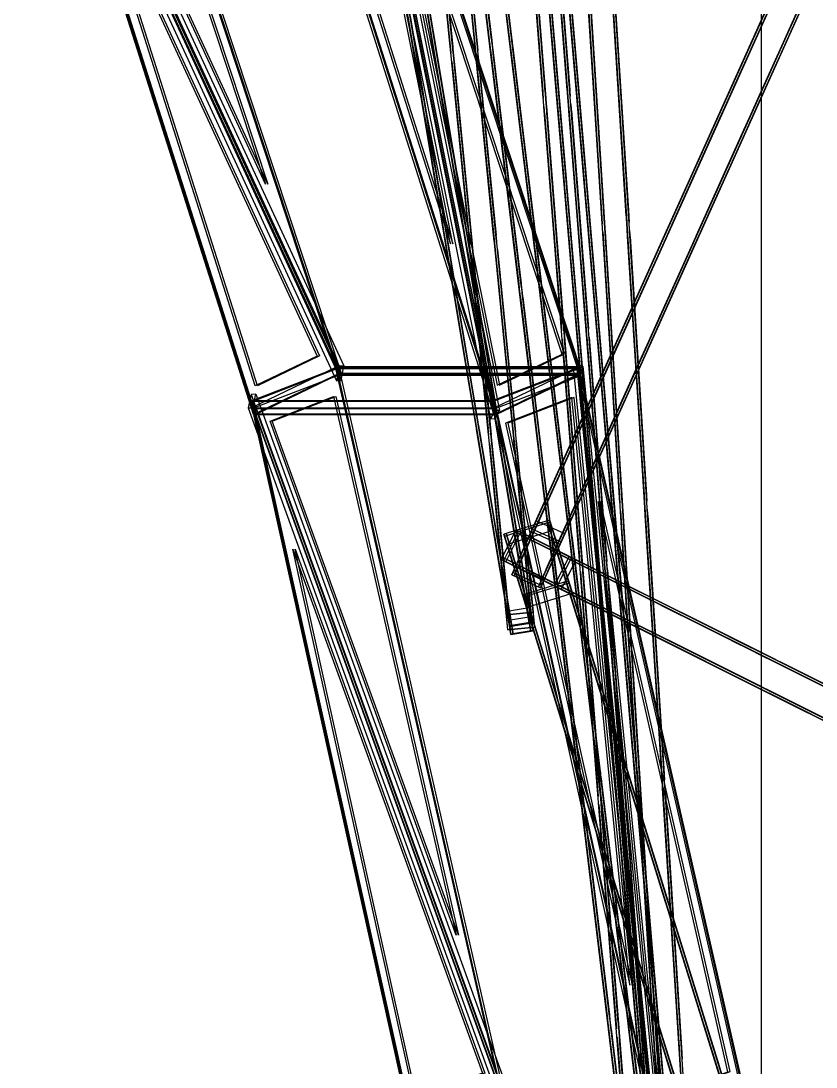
# Model space of a CAD drawing. Header units: millimetres. Extents: x -52000 to 48850, y -48850 to 51750.
# Drawn here: x -29839 to -24534, y 9807 to 16786 of the extents above; entities that cross this region are included whole.
import ezdxf

# ---------------------------------------------------------------- set-up
doc = ezdxf.new("R2010")
doc.units = ezdxf.units.MM
doc.layers.add('D-STR-BASE', color=7, linetype='Continuous', lineweight=25)
doc.layers.add('D-STR-STRC', color=7, linetype='Continuous', lineweight=25)

msp = doc.modelspace()

# ---------------------------------------------------------------- linework, layer by layer
at = {"layer": 'D-STR-BASE'}
msp.add_lwpolyline([(-24900, -22900), (24900, -22900), (24900, 22900), (-24900, 22900)], close=True, dxfattribs=at)
at = {"layer": 'D-STR-STRC'}
for points in [[(-29340.4, 29278.2), (-26579.6, 12749.9)], [(-29339.8, 29274.3), (-26578.9, 12746.1)], [(-29192.5, 29302.9), (-26431.6, 12774.6)], [(-29191.8, 29299), (-26431, 12770.8)], [(-29183.4, 29248.9), (-26422.6, 12720.6)], [(-29182.8, 29245), (-26421.9, 12716.7)], [(-29331.4, 29224.1), (-26570.5, 12695.9)], [(-29330.7, 29220.3), (-26569.9, 12692)], [(-26590.3, 12724.5), (-28099.2, 28000.8)], [(-28086.3, 28018.6), (-25729.3, 8497.9)], [(-28086, 28016.2), (-25729, 8495.5)], [(-27937.4, 28036.6), (-25580.4, 8515.8)], [(-27937.1, 28034.2), (-25580.1, 8513.4)], [(-27933.3, 28003.1), (-25576.4, 8482.3)], [(-27933, 28000.7), (-25576.1, 8479.9)], [(-26411.2, 12742.2), (-27920.1, 28018.5)], [(-28082.2, 27985.1), (-25725.3, 8464.3)], [(-28081.9, 27982.7), (-25725, 8461.9)], [(-25742.4, 8481.8), (-27205.1, 27108.4)], [(-27190.9, 27118.3), (-25236.3, 4247.4)], [(-27190.8, 27117.1), (-25236.1, 4246.1)], [(-27189.4, 27100.9), (-25234.8, 4230)], [(-27189.3, 27099.7), (-25234.7, 4228.7)], [(-27041.5, 27131.1), (-25086.8, 4260.1)], [(-27041.4, 27129.9), (-25086.7, 4258.9)], [(-27040, 27113.7), (-25085.3, 4242.8)], [(-27039.9, 27112.5), (-25085.2, 4241.5)], [(-25563, 8495.9), (-27025.7, 27122.4)], [(-25250.5, 4238.7), (-26668.7, 26573.1)], [(-25070.9, 4250.1), (-26489, 26584.6)], [(-26433.9, 13380.5), (-22336.5, 22483.1)], [(-26427.4, 13395), (-22329.9, 22497.5)], [(-26235.9, 13308.8), (-22138.4, 22411.3)], [(-26242.4, 13294.3), (-22145, 22396.9)], [(-26564.1, 13091.2), (-22466.7, 22193.8)], [(-26557.6, 13105.7), (-22460.2, 22208.2)], [(-26372.6, 13005), (-22275.2, 22107.6)], [(-26366.1, 13019.5), (-22268.7, 22122)], [(-29319.2, 19265.6), (-27722.7, 14432.1)], [(-29313.4, 19268.7), (-27716.9, 14434.9)], [(-27701.6, 19294.8), (-26676, 14186.2)], [(-27699.2, 19265.6), (-26102.7, 14432.1)], [(-27693.4, 19268.7), (-26096.9, 14434.9)], [(-27671.1, 19296.4), (-26645.5, 14187.7)], [(-27731, 19240.2), (-26705.4, 14131.6)], [(-27700.5, 19241.8), (-26674.9, 14133.2)], [(-29823.1, 18993.8), (-28287.8, 14160.1)], [(-29822.5, 19042), (-27716.2, 14483.1)], [(-29817.4, 18996.9), (-28282, 14162.9)], [(-29792, 19043.6), (-27685.8, 14484.7)], [(-28203.1, 18993.8), (-26667.8, 14160.1)], [(-28197.4, 18996.9), (-26662, 14162.9)], [(-29839, 18944.9), (-27732.7, 14386)], [(-29808.5, 18946.4), (-27702.2, 14387.6)], [(-27739.6, 14468.5), (-26638.3, 9626.9)], [(-27733.9, 14470.8), (-26632.7, 9628.9)], [(-27733.4, 14470.7), (-27722, 14420.5)], [(-27730.9, 14478.9), (-27716.4, 14434.8)], [(-26153.3, 14456.9), (-25652.7, 9394.2)], [(-26122.7, 14458.1), (-25622.1, 9395.4)], [(-26120.4, 14482.8), (-25619.9, 9420.1)], [(-26119.6, 14468.5), (-25018.3, 9626.9)], [(-26114.6, 14470.7), (-26103.2, 14420.6)], [(-26113.9, 14470.8), (-25012.7, 9628.9)], [(-26112.2, 14478.9), (-26097.6, 14434.8)], [(-26089.8, 14484), (-25589.2, 9421.3)], [(-28304.8, 14249.9), (-27233.3, 9408)], [(-28304.1, 14250), (-28293, 14199.8)], [(-28302.6, 14294.5), (-26630.5, 9673.6)], [(-28299.1, 14252.1), (-27227.7, 9410.1)], [(-28272, 14295.7), (-26599.8, 9674.8)], [(-26685.3, 14250), (-26674.2, 14199.9)], [(-26684.8, 14249.9), (-25613.3, 9408)], [(-26679.1, 14252.1), (-25607.7, 9410.1)], [(-28322.4, 14204.6), (-26650.2, 9583.7)], [(-28301.1, 14204.2), (-28287.1, 14160.2)], [(-28291.8, 14205.8), (-26619.6, 9584.8)], [(-26682.3, 14204.3), (-26668.3, 14160.2)], [(-26427.4, 13395), (-26402.4, 13450.5)], [(-26312.2, 13456.8), (-22214.7, 256.8)], [(-26312.2, 13456.8), (-26290.6, 13387.3)], [(-26308.1, 13443.7), (-22210.7, 243.7)], [(-26617.8, 13362), (-22520.4, 162)], [(-26617.8, 13362), (-26596.2, 13292.4)], [(-26613.7, 13348.9), (-22516.3, 148.9)], [(-26536.4, 13391.2), (-22439, 11342.5)], [(-26536.4, 13391.2), (-26506.7, 13376.3)], [(-26519.5, 13382.7), (-22422.1, 11334)], [(-26235.9, 13308.8), (-26210.9, 13364.3)], [(-26634.8, 13194.4), (-22537.3, 11145.7)], [(-26634.8, 13194.4), (-26605.1, 13179.5)], [(-26182.1, 13214), (-22084.7, 11165.3)], [(-26165.2, 13205.6), (-22067.8, 11156.9)], [(-26165.2, 13205.6), (-26135.5, 13190.7)], [(-26617.9, 13186), (-22520.5, 11137.3)], [(-26564.1, 13091.2), (-26539.1, 13146.8)], [(-26372.6, 13005), (-26347.6, 13060.6)], [(-26186.3, 13051.1), (-22088.8, -148.9)], [(-26280.5, 13017.3), (-22183, 10968.5)], [(-26263.6, 13008.8), (-22166.2, 10960.1)], [(-26263.6, 13008.8), (-26233.9, 12994)], [(-26182.2, 13038), (-22084.8, -162)], [(-26182.2, 13038), (-26160.6, 12968.5)], [(-26491.9, 12956.3), (-22394.4, -243.7)], [(-26487.8, 12943.2), (-22390.4, -256.8)], [(-26487.8, 12943.2), (-26466.2, 12873.6)], [(-26595.7, 12846.7), (-26579.6, 12749.9)], [(-26447.8, 12871.4), (-26431.6, 12774.6)], [(-26411.2, 12742.2), (-26421, 12841.7)], [(-26590.3, 12724.5), (-26600.1, 12824)], [(-26586, 12788.7), (-26569.9, 12692)], [(-26438.1, 12813.5), (-26421.9, 12716.7)]]:
    msp.add_lwpolyline(points, dxfattribs=at)
for points in [[(-29340.4, 29278.2), (-29330.7, 29220.3), (-26569.9, 12692), (-26579.6, 12749.9)], [(-29324.6, 29280.8), (-29315, 29222.9), (-26554.1, 12694.7), (-26563.8, 12752.6)], [(-29208.2, 29300.3), (-29198.6, 29242.4), (-26437.7, 12714.1), (-26447.4, 12772)], [(-29192.5, 29302.9), (-29182.8, 29245), (-26421.9, 12716.7), (-26431.6, 12774.6)], [(-28086.3, 28018.6), (-28081.9, 27982.7), (-25725, 8461.9), (-25729.3, 8497.9)], [(-26574.4, 12726.1), (-26574.4, 12726.1), (-28083.3, 28002.4), (-28083.3, 28002.4)], [(-28070.4, 28020.5), (-28066.1, 27984.6), (-25709.1, 8463.9), (-25713.4, 8499.8)], [(-27953.2, 28034.7), (-27948.9, 27998.8), (-25591.9, 8478), (-25596.3, 8513.9)], [(-27937.4, 28036.6), (-27933, 28000.7), (-25576.1, 8479.9), (-25580.4, 8515.8)], [(-26427.1, 12740.6), (-26427.1, 12740.6), (-27936, 28016.9), (-27936, 28016.9)], [(-27190.9, 27118.3), (-27189.3, 27099.7), (-25234.7, 4228.7), (-25236.3, 4247.4)], [(-25726.5, 8483.1), (-25726.5, 8483.1), (-27189.2, 27109.6), (-27189.2, 27109.6)], [(-27175, 27119.7), (-27173.4, 27101.1), (-25218.7, 4230.1), (-25220.3, 4248.7)], [(-27057.4, 27129.7), (-27055.8, 27111.1), (-25101.1, 4240.2), (-25102.7, 4258.8)], [(-25578.9, 8494.7), (-25578.9, 8494.7), (-27041.6, 27121.2), (-27041.6, 27121.2)], [(-27041.5, 27131.1), (-27039.9, 27112.5), (-25085.2, 4241.5), (-25086.8, 4260.1)], [(-25234.6, 4239.8), (-25234.6, 4239.8), (-26652.7, 26574.2), (-26652.7, 26574.2)], [(-25086.9, 4249.1), (-25086.9, 4249.1), (-26505, 26583.5), (-26505, 26583.5)], [(-26564.1, 13091.2), (-26427.4, 13395), (-22329.9, 22497.5), (-22466.7, 22193.8)], [(-26549.5, 13084.6), (-26412.8, 13388.4), (-22315.3, 22491), (-22452.1, 22187.2)], [(-26387.2, 13011.6), (-26250.5, 13315.4), (-22153, 22417.9), (-22289.8, 22114.1)], [(-26372.6, 13005), (-26235.9, 13308.8), (-22138.4, 22411.3), (-22275.2, 22107.6)], [(-29823.1, 18993.8), (-29313.4, 19268.7), (-27716.9, 14434.9)], [(-29807.9, 18994.6), (-29298.2, 19269.5), (-27701.6, 14435.7)], [(-27708.7, 19267.9), (-28218.4, 18993), (-26683.1, 14159.3)], [(-27693.4, 19268.7), (-28203.1, 18993.8), (-26667.8, 14160.1)], [(-27708.7, 19267.9), (-26683.1, 14159.3), (-26112.1, 14434.1)], [(-27693.4, 19268.7), (-26667.8, 14160.1), (-26096.9, 14434.9)], [(-29680.4, 18884.1), (-29324, 19076.3), (-28207.9, 15696.9)], [(-29665.2, 18884.9), (-29308.8, 19077.1), (-28192.6, 15697.7)], [(-27729.5, 19070), (-28105.8, 18867.1), (-26972.5, 15299.3)], [(-27714.3, 19070.8), (-28090.5, 18867.9), (-26957.3, 15300.1)], [(-29823.1, 18993.8), (-27716.9, 14434.9), (-28287.8, 14160.1)], [(-29807.9, 18994.6), (-27701.6, 14435.7), (-28272.6, 14160.9)], [(-27439.4, 18228.3), (-26661.9, 14355.2), (-26229, 14563.6)], [(-27424.2, 18229.1), (-26646.6, 14356), (-26213.7, 14564.4)], [(-26903.5, 18222.4), (-26900.8, 18200), (-26714.8, 16660)], [(-26887.6, 18224.3), (-26884.9, 18201.9), (-26698.9, 16661.9)], [(-26770.4, 18238.5), (-26767.7, 18216.1), (-26581.8, 16676.1)], [(-26754.5, 18240.4), (-26751.8, 18218), (-26565.9, 16678)], [(-26900, 18193.8), (-26714.1, 16653.8), (-26711.4, 16631.4)], [(-26884.1, 18195.7), (-26698.2, 16655.7), (-26695.5, 16633.3)], [(-26767, 18209.9), (-26581, 16669.9), (-26578.3, 16647.5)], [(-26751.1, 18211.8), (-26565.2, 16671.8), (-26562.5, 16649.4)], [(-29388.6, 17854.3), (-27862.3, 14550.6), (-28276.1, 14351.4)], [(-29373.4, 17855.1), (-27847, 14551.4), (-28260.8, 14352.2)], [(-26811.2, 16628.8), (-26927.4, 17805.3), (-26927.4, 17805.3)], [(-26795.2, 16630.4), (-26911.4, 17806.9), (-26911.4, 17806.9)], [(-26974.4, 16612.7), (-27090.6, 17789.2), (-27090.6, 17789.2)], [(-26970.2, 16570.9), (-26970.2, 16570.9), (-27086.4, 17747.4)], [(-26958.4, 16614.3), (-27074.7, 17790.8), (-27074.7, 17790.8)], [(-26954.3, 16572.5), (-26954.3, 16572.5), (-27070.5, 17749)], [(-26807, 16587.1), (-26807, 16587.1), (-26923.2, 17763.5)], [(-26791.1, 16588.6), (-26791.1, 16588.6), (-26907.3, 17765.1)], [(-26357.3, 16312.2), (-26471.6, 17767.7), (-26471.6, 17767.7)], [(-26341.4, 16313.4), (-26455.7, 17768.9), (-26455.7, 17768.9)], [(-26338.1, 16271.6), (-26338.1, 16271.6), (-26452.4, 17727.1)], [(-26193.8, 16325), (-26308.1, 17780.5), (-26308.1, 17780.5)], [(-26190.5, 16283.1), (-26190.5, 16283.1), (-26304.8, 17738.7)], [(-26177.9, 16326.3), (-26292.2, 17781.8), (-26292.2, 17781.8)], [(-26174.6, 16284.4), (-26174.6, 16284.4), (-26288.9, 17739.9)], [(-26354, 16270.3), (-26354, 16270.3), (-26468.3, 17725.8)], [(-26373.8, 17556.9), (-26372.8, 17545.3), (-26217.3, 15726.9)], [(-26371.1, 17526.1), (-26215.7, 15707.7), (-26214.7, 15696.1)], [(-26357.8, 17558.2), (-26356.8, 17546.6), (-26201.4, 15728.2)], [(-26355.2, 17527.5), (-26199.8, 15709.1), (-26198.8, 15697.5)], [(-26240.2, 17568.3), (-26239.2, 17556.7), (-26083.8, 15738.3)], [(-26237.6, 17537.5), (-26082.2, 15719.1), (-26081.2, 15707.5)], [(-26224.3, 17569.7), (-26223.3, 17558), (-26067.9, 15739.6)], [(-26221.7, 17538.9), (-26066.3, 15720.5), (-26065.3, 15708.9)], [(-25964, 15475.3), (-26076, 17239.7), (-26076, 17239.7)], [(-25948, 15476.3), (-26060.1, 17240.7), (-26060.1, 17240.7)], [(-25800.3, 15485.7), (-25912.4, 17250.1), (-25912.4, 17250.1)], [(-25784.4, 15486.7), (-25896.4, 17251.1), (-25896.4, 17251.1)], [(-25961.4, 15433.4), (-25961.4, 15433.4), (-26073.4, 17197.8)], [(-25945.4, 15434.4), (-25945.4, 15434.4), (-26057.4, 17198.8)], [(-25797.7, 15443.8), (-25797.7, 15443.8), (-25909.7, 17208.2)], [(-25781.7, 15444.8), (-25781.7, 15444.8), (-25893.7, 17209.2)], [(-25167.2, 16194.6), (-24850.7, 16897.6), (-24754.7, 17111)], [(-25163.8, 16202.2), (-25067.7, 16415.5), (-24751.3, 17118.5)], [(-25152.6, 16188), (-24836.1, 16891), (-24740.1, 17104.4)], [(-25149.2, 16195.6), (-25053.1, 16408.9), (-24736.7, 17112)], [(-24990.3, 16115), (-24673.8, 16818), (-24577.8, 17031.3)], [(-24986.9, 16122.5), (-24890.8, 16335.9), (-24574.4, 17038.9)], [(-24972.3, 16116), (-24876.2, 16329.3), (-24559.8, 17032.3)], [(-24975.7, 16108.4), (-24659.2, 16811.4), (-24563.2, 17024.8)], [(-27263, 16841.3), (-27256.9, 16805.2), (-27041.1, 15513)], [(-27247.2, 16843.9), (-27241.2, 16807.8), (-27025.3, 15515.6)], [(-27130.8, 16863.4), (-27124.8, 16827.3), (-26908.9, 15535)], [(-27126.5, 16837.8), (-26910.7, 15545.6), (-26904.7, 15509.5)], [(-27115, 16866), (-27109, 16829.9), (-26893.1, 15537.7)], [(-27110.8, 16840.5), (-26894.9, 15548.2), (-26888.9, 15512.1)], [(-27258.7, 16815.8), (-27042.9, 15523.5), (-27036.8, 15487.4)], [(-27242.9, 16818.4), (-27027.1, 15526.2), (-27021, 15490.1)], [(-26574, 16611.7), (-26571.3, 16589.3), (-26385.4, 15049.3)], [(-26558.1, 16613.6), (-26555.4, 16591.3), (-26369.5, 15051.3)], [(-26707.1, 16595.7), (-26704.4, 16573.3), (-26518.4, 15033.3)], [(-26703.6, 16567.1), (-26517.7, 15027.1), (-26515, 15004.7)], [(-26691.2, 16597.6), (-26688.5, 16575.2), (-26502.5, 15035.2)], [(-26687.7, 16569), (-26501.8, 15029), (-26499.1, 15006.6)], [(-26570.6, 16583.2), (-26384.6, 15043.2), (-26381.9, 15020.8)], [(-26554.7, 16585.1), (-26368.7, 15045.1), (-26366, 15022.7)], [(-26848.6, 15339.7), (-26964.8, 16516.2), (-26964.8, 16516.2)], [(-26844.5, 15297.9), (-26844.5, 15297.9), (-26960.7, 16474.4)], [(-26832.7, 15341.3), (-26948.9, 16517.8), (-26948.9, 16517.8)], [(-26828.6, 15299.5), (-26828.6, 15299.5), (-26944.8, 16476)], [(-26685.4, 15355.8), (-26801.6, 16532.3), (-26801.6, 16532.3)], [(-26681.3, 15314), (-26681.3, 15314), (-26797.5, 16490.5)], [(-26669.5, 15357.4), (-26785.7, 16533.9), (-26785.7, 16533.9)], [(-26665.4, 15315.6), (-26665.4, 15315.6), (-26781.6, 16492.1)], [(-25508.6, 15436.1), (-25192.2, 16139.1), (-25096.1, 16352.4)], [(-25505.2, 15443.6), (-25409.2, 15657), (-25092.7, 16360)], [(-25494, 15429.5), (-25177.6, 16132.5), (-25081.5, 16345.9)], [(-25490.6, 15437), (-25394.6, 15650.4), (-25078.1, 16353.4)], [(-25331.7, 15356.4), (-25015.3, 16059.4), (-24919.2, 16272.8)], [(-25328.3, 15364), (-25232.3, 15577.3), (-24915.8, 16280.3)], [(-25317.1, 15349.9), (-25000.7, 16052.9), (-24904.6, 16266.2)], [(-25313.7, 15357.4), (-25217.7, 15570.8), (-24901.2, 16273.8)], [(-26235.4, 14760), (-26349.7, 16215.5), (-26349.7, 16215.5)], [(-26219.5, 14761.2), (-26333.8, 16216.7), (-26333.8, 16216.7)], [(-26071.9, 14772.8), (-26186.2, 16228.3), (-26186.2, 16228.3)], [(-26056, 14774.1), (-26170.3, 16229.6), (-26170.3, 16229.6)], [(-26232.1, 14718.1), (-26232.1, 14718.1), (-26346.4, 16173.6)], [(-26216.2, 14719.3), (-26216.2, 14719.3), (-26330.5, 16174.9)], [(-26068.6, 14730.9), (-26068.6, 14730.9), (-26182.9, 16186.4)], [(-26052.7, 14732.2), (-26052.7, 14732.2), (-26167, 16187.7)], [(-26210.9, 15651), (-26209.9, 15639.4), (-26054.5, 13821)], [(-26194.9, 15652.3), (-26193.9, 15640.7), (-26038.5, 13822.3)], [(-26077.3, 15662.4), (-26076.4, 15650.8), (-25920.9, 13832.4)], [(-26061.4, 15663.7), (-26060.4, 15652.1), (-25905, 13833.7)], [(-26208.2, 15620.2), (-26052.8, 13801.8), (-26051.8, 13790.2)], [(-26192.3, 15621.6), (-26036.9, 13803.2), (-26035.9, 13791.6)], [(-26074.7, 15631.6), (-25919.3, 13813.2), (-25918.3, 13801.6)], [(-26058.8, 15633), (-25903.4, 13814.6), (-25902.4, 13803)], [(-25850.1, 14677.5), (-25533.6, 15380.5), (-25437.6, 15593.9)], [(-25846.7, 14685.1), (-25750.6, 14898.4), (-25434.2, 15601.4)], [(-25835.5, 14670.9), (-25519, 15373.9), (-25423, 15587.3)], [(-25832.1, 14678.5), (-25736, 14891.9), (-25419.6, 15594.9)], [(-25673.2, 14597.9), (-25356.7, 15300.9), (-25260.7, 15514.2)], [(-25669.8, 14605.4), (-25573.7, 14818.8), (-25257.3, 15521.8)], [(-25658.6, 14591.3), (-25342.1, 15294.3), (-25246.1, 15507.7)], [(-25655.2, 14598.9), (-25559.1, 14812.2), (-25242.7, 15515.2)], [(-27032.9, 15464), (-27026.9, 15427.9), (-26811, 14135.6)], [(-27028.6, 15438.4), (-26812.8, 14146.2), (-26806.8, 14110.1)], [(-27017.1, 15466.6), (-27011.1, 15430.5), (-26795.2, 14138.3)], [(-27012.9, 15441), (-26797, 14148.8), (-26791, 14112.7)], [(-26900.7, 15486), (-26894.7, 15449.9), (-26678.9, 14157.7)], [(-26896.5, 15460.5), (-26680.6, 14168.2), (-26674.6, 14132.1)], [(-26885, 15488.7), (-26878.9, 15452.6), (-26663.1, 14160.3)], [(-26880.7, 15463.1), (-26664.8, 14170.9), (-26658.8, 14134.8)], [(-25845.8, 13614.1), (-25957.9, 15378.5), (-25957.9, 15378.5)], [(-25829.9, 13615.1), (-25941.9, 15379.5), (-25941.9, 15379.5)], [(-25682.2, 13624.5), (-25794.2, 15388.9), (-25794.2, 15388.9)], [(-25666.2, 13625.5), (-25778.2, 15389.9), (-25778.2, 15389.9)], [(-25843.2, 13572.2), (-25843.2, 13572.2), (-25955.2, 15336.6)], [(-25827.2, 13573.2), (-25827.2, 13573.2), (-25939.2, 15337.6)], [(-25679.5, 13582.6), (-25679.5, 13582.6), (-25791.5, 15347)], [(-25663.5, 13583.6), (-25663.5, 13583.6), (-25775.6, 15348)], [(-26722.9, 14066.7), (-26839.1, 15243.2), (-26839.1, 15243.2)], [(-26707, 14068.2), (-26823.2, 15244.7), (-26823.2, 15244.7)], [(-26559.7, 14082.8), (-26675.9, 15259.3), (-26675.9, 15259.3)], [(-26555.6, 14041), (-26555.6, 14041), (-26671.8, 15217.5)], [(-26543.8, 14084.4), (-26660, 15260.9), (-26660, 15260.9)], [(-26539.6, 14042.6), (-26539.6, 14042.6), (-26655.8, 15219.1)], [(-26718.8, 14024.9), (-26718.8, 14024.9), (-26835, 15201.4)], [(-26702.8, 14026.5), (-26702.8, 14026.5), (-26819, 15202.9)], [(-26510.6, 14968.9), (-26507.9, 14946.5), (-26322, 13406.5)], [(-26507.2, 14940.4), (-26321.3, 13400.4), (-26318.5, 13378)], [(-26494.8, 14970.9), (-26492.1, 14948.5), (-26306.1, 13408.5)], [(-26491.3, 14942.3), (-26305.4, 13402.3), (-26302.7, 13379.9)], [(-26377.6, 14985), (-26374.9, 14962.6), (-26189, 13422.6)], [(-26374.2, 14956.4), (-26188.2, 13416.4), (-26185.5, 13394)], [(-26361.7, 14986.9), (-26359, 14964.5), (-26173.1, 13424.5)], [(-26358.3, 14958.3), (-26172.3, 13418.3), (-26169.6, 13396)], [(-26191.5, 13919), (-25875.1, 14622), (-25779, 14835.3)], [(-26188.1, 13926.5), (-26092.1, 14139.9), (-25775.6, 14842.9)], [(-26176.9, 13912.4), (-25860.5, 14615.4), (-25764.4, 14828.8)], [(-26173.5, 13919.9), (-26077.5, 14133.3), (-25761, 14836.3)], [(-26014.6, 13839.3), (-25698.2, 14542.3), (-25602.1, 14755.7)], [(-26011.2, 13846.9), (-25915.2, 14060.2), (-25598.7, 14763.3)], [(-26000, 13832.8), (-25683.6, 14535.8), (-25587.5, 14749.1)], [(-25996.6, 13840.3), (-25900.6, 14053.7), (-25584.1, 14756.7)], [(-26113.5, 13207.8), (-26227.8, 14663.3), (-26227.8, 14663.3)], [(-26097.6, 13209), (-26211.9, 14664.5), (-26211.9, 14664.5)], [(-25950, 13220.6), (-26064.3, 14676.1), (-26064.3, 14676.1)], [(-25934.1, 13221.8), (-26048.4, 14677.4), (-26048.4, 14677.4)], [(-26110.2, 13165.9), (-26110.2, 13165.9), (-26224.5, 14621.4)], [(-26094.3, 13167.1), (-26094.3, 13167.1), (-26208.6, 14622.6)], [(-25946.7, 13178.7), (-25946.7, 13178.7), (-26061, 14634.2)], [(-25930.8, 13180), (-25930.8, 13180), (-26045.1, 14635.5)], [(-28304.8, 14249.9), (-27733.9, 14470.8), (-26632.7, 9628.9)], [(-28304.1, 14250), (-26685.3, 14250), (-26114.6, 14470.7), (-27733.4, 14470.7)], [(-28301.1, 14204.2), (-26682.3, 14204.3), (-26112.2, 14478.9), (-27730.9, 14478.9)], [(-28289.5, 14250.4), (-27718.6, 14471.3), (-26617.4, 9629.5)], [(-27739.6, 14468.5), (-26119.6, 14468.5), (-26113.9, 14470.8), (-27733.9, 14470.8)], [(-27702.2, 14387.6), (-27685.8, 14484.7), (-27716.2, 14483.1), (-27732.7, 14386)], [(-26129.2, 14470.2), (-26700.1, 14249.3), (-25628.6, 9407.5)], [(-26113.9, 14470.8), (-26684.8, 14249.9), (-25613.3, 9408)], [(-26120.4, 14482.8), (-26153.3, 14456.9), (-26122.7, 14458.1), (-26089.8, 14484)], [(-26129.2, 14470.2), (-25628.7, 9407.5), (-25028, 9628.3)], [(-26113.9, 14470.8), (-25613.3, 9408), (-25012.7, 9628.9)], [(-28293, 14199.8), (-26674.2, 14199.9), (-26103.2, 14420.6), (-27722, 14420.5)], [(-28287.1, 14160.2), (-26668.3, 14160.2), (-26097.6, 14434.8), (-27716.4, 14434.8)], [(-27722.7, 14432.1), (-26102.7, 14432.1), (-26096.9, 14434.9), (-27716.9, 14434.9)], [(-28291.8, 14205.8), (-28272, 14295.7), (-28302.6, 14294.5), (-28322.4, 14204.6)], [(-26679.1, 14252.1), (-28299.1, 14252.1), (-28304.8, 14249.9), (-26684.8, 14249.9)], [(-28304.8, 14249.9), (-26632.7, 9628.9), (-27233.3, 9408)], [(-28289.5, 14250.5), (-26617.4, 9629.6), (-27218, 9408.7)], [(-28177.3, 14116), (-27753.5, 14279.9), (-26936.2, 10686.4)], [(-28162, 14116.5), (-27738.2, 14280.4), (-26920.9, 10687)], [(-26163.4, 14273.5), (-26605.4, 14102.6), (-25775.9, 10354.2)], [(-26148.1, 14274.1), (-26590.1, 14103.1), (-25760.6, 10354.8)], [(-26676, 14186.2), (-26705.4, 14131.6), (-26674.9, 14133.2), (-26645.5, 14187.7)], [(-26662, 14162.9), (-28282, 14162.9), (-28287.8, 14160.1), (-26667.8, 14160.1)], [(-26670.7, 14108.7), (-26664.6, 14072.6), (-26460.5, 12850.5)], [(-26654.9, 14111.3), (-26648.9, 14075.2), (-26444.7, 12853.1)], [(-26802.8, 14086.6), (-26796.8, 14050.5), (-26592.7, 12828.4)], [(-26798.6, 14061), (-26594.4, 12838.9), (-26588.4, 12802.8)], [(-26787.1, 14089.2), (-26781, 14053.1), (-26576.9, 12831)], [(-26782.8, 14063.7), (-26578.6, 12841.6), (-26572.6, 12805.5)], [(-26666.4, 14083.1), (-26462.3, 12861), (-26456.2, 12824.9)], [(-26650.6, 14085.8), (-26446.5, 12863.7), (-26440.4, 12827.6)], [(-26514.8, 13200.7), (-26216.5, 13863.4), (-26120.5, 14076.8)], [(-26511.4, 13208.2), (-26415.4, 13421.6), (-26117.1, 14084.3)], [(-26500.3, 13194.1), (-26201.9, 13856.9), (-26105.9, 14070.2)], [(-26496.9, 13201.7), (-26400.8, 13415), (-26102.5, 14077.8)], [(-26604.3, 12865.8), (-26713.4, 13970.1), (-26713.4, 13970.1)], [(-26588.3, 12867.4), (-26697.4, 13971.7), (-26697.4, 13971.7)], [(-26441.1, 12881.9), (-26550.1, 13986.3), (-26550.1, 13986.3)], [(-26425.1, 12883.5), (-26534.2, 13987.8), (-26534.2, 13987.8)], [(-26337.9, 13121), (-26039.6, 13783.8), (-25943.6, 13997.1)], [(-26334.5, 13128.6), (-26238.5, 13342), (-25940.2, 14004.7)], [(-26323.4, 13114.5), (-26025, 13777.2), (-25929, 13990.6)], [(-26319.9, 13122), (-26223.9, 13335.4), (-25925.6, 13998.1)], [(-26600.1, 12824), (-26600.1, 12824), (-26709.2, 13928.3)], [(-26584.2, 12825.6), (-26584.2, 12825.6), (-26693.3, 13929.9)], [(-26436.9, 12840.1), (-26436.9, 12840.1), (-26546, 13944.5)], [(-26421, 12841.7), (-26421, 12841.7), (-26530.1, 13946)], [(-25914.5, 13756.5), (-25913.5, 13744.9), (-25758.1, 11926.5)], [(-25898.5, 13757.8), (-25897.5, 13746.2), (-25742.1, 11927.8)], [(-26048, 13745.1), (-26047, 13733.4), (-25891.6, 11915)], [(-26045.3, 13714.3), (-25889.9, 11895.9), (-25888.9, 11884.3)], [(-26032, 13746.4), (-26031, 13734.8), (-25875.6, 11916.4)], [(-26029.4, 13715.7), (-25874, 11897.2), (-25873, 11885.6)], [(-25911.8, 13725.7), (-25756.4, 11907.3), (-25755.4, 11895.7)], [(-25895.9, 13727.1), (-25740.5, 11908.7), (-25739.5, 11897)], [(-25988.5, 13579.2), (-25595.3, 9602.9), (-25123.6, 9776.4)], [(-25973.2, 13579.8), (-25580, 9603.5), (-25108.2, 9777)], [(-25727.7, 11752.9), (-25839.7, 13517.3), (-25839.7, 13517.3)], [(-25725, 11711), (-25725, 11711), (-25837, 13475.4)], [(-25711.7, 11753.9), (-25823.7, 13518.3), (-25823.7, 13518.3)], [(-25709, 11712), (-25709, 11712), (-25821.1, 13476.4)], [(-25564, 11763.3), (-25676, 13527.7), (-25676, 13527.7)], [(-25561.3, 11721.4), (-25561.3, 11721.4), (-25673.4, 13485.8)], [(-25548, 11764.3), (-25660.1, 13528.7), (-25660.1, 13528.7)], [(-25545.4, 11722.4), (-25545.4, 11722.4), (-25657.4, 13486.8)], [(-26312.2, 13456.8), (-26617.8, 13362), (-26613.7, 13348.9), (-26308.1, 13443.7)], [(-26312.2, 13456.8), (-26617.8, 13362), (-26487.8, 12943.2), (-26182.2, 13038)], [(-26539.1, 13146.8), (-26347.6, 13060.6), (-26210.9, 13364.3), (-26402.4, 13450.5)], [(-26327.5, 13452.1), (-26197.5, 13033.3), (-22100, -166.7), (-22230, 252.1)], [(-26312.2, 13456.8), (-26182.2, 13038), (-22084.8, -162), (-22214.7, 256.8)], [(-26536.4, 13391.2), (-26634.8, 13194.4), (-26617.9, 13186), (-26519.5, 13382.7)], [(-26536.4, 13391.2), (-26634.8, 13194.4), (-26263.6, 13008.8), (-26165.2, 13205.6)], [(-26617.8, 13362), (-26487.8, 12943.2), (-22390.4, -256.8), (-22520.4, 162)], [(-26506.7, 13376.3), (-26605.1, 13179.5), (-26233.9, 12994), (-26135.5, 13190.7)], [(-26602.5, 13366.7), (-26472.5, 12947.9), (-22375.1, -252.1), (-22505.1, 166.7)], [(-26290.6, 13387.3), (-26596.2, 13292.4), (-26466.2, 12873.6), (-26160.6, 12968.5)], [(-26564.1, 13091.2), (-26372.6, 13005), (-26235.9, 13308.8), (-26427.4, 13395)], [(-26543.5, 13376.9), (-26172.4, 13191.3), (-22074.9, 11142.6), (-22446.1, 11328.2)], [(-26536.4, 13391.2), (-26165.2, 13205.6), (-22067.8, 11156.9), (-22439, 11342.5)], [(-26466.7, 13338.4), (-26176.5, 13193.4), (-25910.8, 13060.5)], [(-26459.5, 13352.8), (-26169.4, 13207.7), (-25903.6, 13074.8)], [(-26435, 13340.5), (-26169.2, 13207.6), (-25879.1, 13062.5)], [(-26433.9, 13380.5), (-26242.4, 13294.3), (-26235.9, 13308.8), (-26427.4, 13395)], [(-26314.2, 13342.2), (-26311.5, 13319.8), (-26125.6, 11779.8)], [(-26298.3, 13344.1), (-26295.6, 13321.7), (-26109.7, 11781.7)], [(-26273.3, 13331.6), (-26168.7, 12994.7), (-25864.5, 12014.7)], [(-26181.2, 13358.3), (-26178.5, 13335.9), (-25992.5, 11795.9)], [(-26165.3, 13360.2), (-26162.6, 13337.8), (-25976.7, 11797.8)], [(-26161.9, 13331.6), (-25975.9, 11791.6), (-25973.2, 11769.2)], [(-28025.1, 13262.1), (-26759.8, 9765.5), (-27214.3, 9598.4)], [(-28009.8, 13262.7), (-26744.5, 9766.1), (-27199, 9599)], [(-26442.1, 13326.2), (-26176.4, 13193.3), (-25886.2, 13048.2)], [(-26310.8, 13313.6), (-26124.8, 11773.6), (-26122.1, 11751.2)], [(-26294.9, 13315.6), (-26109, 11775.5), (-26106.2, 11753.2)], [(-26288.6, 13326.9), (-26184, 12989.9), (-25879.8, 12009.9)], [(-26288, 13325), (-25983.8, 12345), (-25879.2, 12008.1)], [(-26272.8, 13329.8), (-25968.5, 12349.8), (-25863.9, 12012.8)], [(-26177.7, 13329.7), (-25991.8, 11789.7), (-25989.1, 11767.3)], [(-26634.8, 13194.4), (-26263.6, 13008.8), (-22166.2, 10960.1), (-22537.3, 11145.7)], [(-26627.6, 13208.7), (-26256.5, 13023.1), (-22159, 10974.4), (-22530.2, 11160)], [(-26578.9, 13236.8), (-26474.3, 12899.8), (-26170.1, 11919.8)], [(-26578.4, 13234.9), (-26274.2, 12254.9), (-26169.6, 11917.9)], [(-26563.7, 13241.5), (-26459.1, 12904.5), (-26154.9, 11924.5)], [(-26563.1, 13239.7), (-26258.9, 12259.7), (-26154.3, 11922.7)], [(-26182.1, 13214), (-26280.5, 13017.3), (-26263.6, 13008.8), (-26165.2, 13205.6)], [(-26139.6, 13192.8), (-25827.9, 13036.9), (-25562.2, 12904.1)], [(-26557.9, 13156), (-26267.8, 13010.9), (-26002, 12878)], [(-26550.8, 13170.3), (-26260.6, 13025.2), (-25994.9, 12892.3)], [(-26533.4, 13143.7), (-26267.6, 13010.8), (-25977.4, 12865.7)], [(-26526.2, 13158), (-26260.5, 13025.1), (-25970.3, 12880.1)], [(-26146.8, 13178.5), (-25835.1, 13022.6), (-25569.3, 12889.8)], [(-26122.2, 13166.2), (-25856.5, 13033.3), (-25544.8, 12877.5)], [(-26115.1, 13180.5), (-25849.3, 13047.7), (-25537.6, 12891.8)], [(-25828.1, 11668.4), (-25942.4, 13123.9), (-25942.4, 13123.9)], [(-25812.2, 11669.6), (-25926.5, 13125.1), (-25926.5, 13125.1)], [(-26564.1, 13091.2), (-26372.6, 13005), (-26366.1, 13019.5), (-26557.6, 13105.7)], [(-26186.3, 13051.1), (-26491.9, 12956.3), (-26487.8, 12943.2), (-26182.2, 13038)], [(-25991.6, 11655.5), (-26105.9, 13111.1), (-26105.9, 13111.1)], [(-25988.4, 11613.7), (-25988.4, 11613.7), (-26102.6, 13069.2)], [(-25975.7, 11656.8), (-26090, 13112.3), (-26090, 13112.3)], [(-25972.4, 11614.9), (-25972.4, 11614.9), (-26086.7, 13070.4)], [(-25824.9, 11626.5), (-25824.9, 11626.5), (-25939.2, 13082)], [(-25808.9, 11627.8), (-25808.9, 11627.8), (-25923.2, 13083.3)], [(-26238, 12996), (-25926.3, 12840.2), (-25660.6, 12707.3)], [(-26230.9, 13010.3), (-25919.2, 12854.5), (-25653.4, 12721.6)], [(-26213.4, 12983.7), (-25947.7, 12850.9), (-25636, 12695)], [(-26206.3, 12998.1), (-25940.6, 12865.2), (-25628.8, 12709.3)], [(-25805.3, 13007.8), (-25493.6, 12851.9), (-25227.9, 12719)], [(-25798.2, 13022.1), (-25486.5, 12866.2), (-25220.7, 12733.4)], [(-25780.8, 12995.5), (-25515, 12862.6), (-25203.3, 12706.7)], [(-25773.6, 13009.8), (-25507.9, 12876.9), (-25196.2, 12721.1)], [(-26600.1, 12824), (-26421, 12841.7), (-26421, 12841.7), (-26600.1, 12824)], [(-26447.8, 12871.4), (-26595.7, 12846.7), (-26586, 12788.7), (-26438.1, 12813.5)], [(-25456.7, 12851.4), (-25145, 12695.5), (-24879.3, 12562.6)], [(-26431.6, 12774.6), (-26579.6, 12749.9), (-26578.9, 12746.1), (-26431, 12770.8)], [(-26431.6, 12774.6), (-26579.6, 12749.9), (-26569.9, 12692), (-26421.9, 12716.7)], [(-25896.6, 12825.3), (-25584.9, 12669.4), (-25319.1, 12536.6)], [(-25889.4, 12839.6), (-25577.7, 12683.8), (-25312, 12550.9)], [(-25872, 12813), (-25606.3, 12680.1), (-25294.5, 12524.3)], [(-25864.8, 12827.3), (-25599.1, 12694.5), (-25287.4, 12538.6)], [(-25463.9, 12837), (-25152.2, 12681.2), (-24886.4, 12548.3)], [(-25439.3, 12824.8), (-25173.6, 12691.9), (-24861.9, 12536)], [(-25432.2, 12839.1), (-25166.4, 12706.2), (-24854.7, 12550.3)], [(-26590.3, 12724.5), (-26411.2, 12742.2), (-26411.2, 12742.2), (-26590.3, 12724.5)], [(-26422.6, 12720.6), (-26570.5, 12695.9), (-26569.9, 12692), (-26421.9, 12716.7)], [(-25555.1, 12654.6), (-25243.4, 12498.7), (-24977.7, 12365.9)], [(-25548, 12668.9), (-25236.2, 12513), (-24970.5, 12380.2)], [(-25530.5, 12642.3), (-25264.8, 12509.4), (-24953.1, 12353.6)], [(-25523.4, 12656.6), (-25257.7, 12523.7), (-24945.9, 12367.9)], [(-25122.4, 12666.3), (-24810.7, 12510.5), (-24545, 12377.6)], [(-25115.3, 12680.6), (-24803.6, 12524.8), (-24537.8, 12391.9)], [(-25097.9, 12654), (-24832.1, 12521.2), (-24520.4, 12365.3)], [(-25090.7, 12668.3), (-24825, 12535.5), (-24513.2, 12379.6)], [(-25206.5, 12498.2), (-24894.8, 12342.3), (-24629.1, 12209.4)], [(-24781, 12495.6), (-24469.3, 12339.7), (-24203.5, 12206.9)], [(-24773.8, 12509.9), (-24462.1, 12354), (-24196.4, 12221.2)], [(-24749.2, 12497.6), (-24483.5, 12364.7), (-24171.8, 12208.9)], [(-25213.7, 12483.9), (-24901.9, 12328), (-24636.2, 12195.1)], [(-25189.1, 12471.6), (-24923.4, 12338.7), (-24611.6, 12182.8)], [(-25181.9, 12485.9), (-24916.2, 12353), (-24604.5, 12197.1)], [(-24756.4, 12483.3), (-24490.7, 12350.4), (-24178.9, 12194.6)], [(-24872.2, 12313.1), (-24560.5, 12157.3), (-24294.8, 12024.4)], [(-24865.1, 12327.4), (-24553.3, 12171.6), (-24287.6, 12038.7)], [(-24847.6, 12300.8), (-24581.9, 12168), (-24270.2, 12012.1)], [(-24840.5, 12315.1), (-24574.8, 12182.3), (-24263, 12026.4)], [(-25962.8, 12277.3), (-25858.2, 11940.3), (-25538.4, 10909.9)], [(-25962.2, 12275.5), (-25642.4, 11245), (-25537.8, 10908.1)], [(-25947.5, 12282.1), (-25842.9, 11945.1), (-25523.1, 10914.7)], [(-25947, 12280.2), (-25627.1, 11249.8), (-25522.5, 10912.8)], [(-26253.1, 12187.2), (-26148.5, 11850.2), (-25828.7, 10819.8)], [(-26252.6, 12185.3), (-25932.7, 11154.9), (-25828.1, 10817.9)], [(-26237.9, 12191.9), (-26133.3, 11855), (-25813.4, 10824.5)], [(-26237.3, 12190.1), (-25917.4, 11159.7), (-25812.8, 10822.7)], [(-25885.1, 11839.1), (-25884.1, 11827.5), (-25728.7, 10009.1)], [(-25882.5, 11808.4), (-25727, 9990), (-25726.1, 9978.4)], [(-25869.1, 11840.5), (-25868.2, 11828.9), (-25712.7, 10010.5)], [(-25866.5, 11809.7), (-25711.1, 9991.3), (-25710.1, 9979.7)], [(-25751.6, 11850.6), (-25750.6, 11838.9), (-25595.2, 10020.5)], [(-25748.9, 11819.8), (-25593.5, 10001.4), (-25592.5, 9989.8)], [(-25735.6, 11851.9), (-25734.6, 11840.3), (-25579.2, 10021.9)], [(-25733, 11821.1), (-25577.6, 10002.7), (-25576.6, 9991.1)], [(-25984.8, 11731.5), (-25982.1, 11709.1), (-25796.1, 10169.1)], [(-25968.9, 11733.5), (-25966.2, 11711.1), (-25780.3, 10171.1)], [(-26117.8, 11715.5), (-26115.1, 11693.1), (-25929.2, 10153.1)], [(-26114.4, 11686.9), (-25928.4, 10146.9), (-25925.7, 10124.5)], [(-26101.9, 11717.4), (-26099.2, 11695), (-25913.3, 10155)], [(-26098.5, 11688.8), (-25912.5, 10148.8), (-25909.8, 10126.4)], [(-25981.3, 11703), (-25795.4, 10163), (-25792.7, 10140.6)], [(-25965.4, 11704.9), (-25779.5, 10164.9), (-25776.8, 10142.5)], [(-25609.5, 9891.7), (-25721.5, 11656.1), (-25721.5, 11656.1)], [(-25593.5, 9892.7), (-25705.5, 11657.1), (-25705.5, 11657.1)], [(-25445.8, 9902.1), (-25557.8, 11666.5), (-25557.8, 11666.5)], [(-25429.8, 9903.1), (-25541.9, 11667.5), (-25541.9, 11667.5)], [(-25606.8, 9849.8), (-25606.8, 9849.8), (-25718.9, 11614.2)], [(-25590.9, 9850.8), (-25590.9, 9850.8), (-25702.9, 11615.2)], [(-25443.2, 9860.2), (-25443.2, 9860.2), (-25555.2, 11624.6)], [(-25427.2, 9861.2), (-25427.2, 9861.2), (-25539.2, 11625.6)], [(-25869.7, 10103.3), (-25984, 11558.8), (-25984, 11558.8)], [(-25866.5, 10061.5), (-25866.5, 10061.5), (-25980.8, 11517)], [(-25853.8, 10104.6), (-25968.1, 11560.1), (-25968.1, 11560.1)], [(-25850.5, 10062.7), (-25850.5, 10062.7), (-25964.8, 11518.2)], [(-25706.2, 10116.2), (-25820.5, 11571.7), (-25820.5, 11571.7)], [(-25703, 10074.3), (-25703, 10074.3), (-25817.3, 11529.8)], [(-25690.3, 10117.4), (-25804.6, 11572.9), (-25804.6, 11572.9)], [(-25687, 10075.6), (-25687, 10075.6), (-25801.3, 11531.1)], [(-25621.4, 11177.3), (-25516.8, 10840.3), (-25196.9, 9809.9)], [(-25620.8, 11175.5), (-25300.9, 10145), (-25196.3, 9808.1)], [(-25606.1, 11182.1), (-25501.5, 10845.1), (-25181.6, 9814.7)], [(-25605.5, 11180.2), (-25285.6, 10149.8), (-25181, 9812.8)], [(-25911.7, 11087.2), (-25807.1, 10750.2), (-25487.2, 9719.8)], [(-25911.1, 11085.3), (-25591.3, 10054.9), (-25486.7, 9717.9)], [(-25896.4, 11091.9), (-25791.8, 10755), (-25472, 9724.5)], [(-25895.8, 11090.1), (-25576, 10059.7), (-25471.4, 9722.7)], [(-25921.4, 10088.7), (-25918.7, 10066.4), (-25741.4, 8597.8)], [(-25918, 10060.2), (-25740.6, 8591.6), (-25737.9, 8569.2)], [(-25905.5, 10090.7), (-25902.8, 10068.3), (-25725.5, 8599.7)], [(-25902.1, 10062.1), (-25724.8, 8593.5), (-25722, 8571.2)], [(-25788.4, 10104.8), (-25785.7, 10082.4), (-25608.4, 8613.9)], [(-25784.9, 10076.2), (-25607.6, 8607.7), (-25604.9, 8585.3)], [(-25772.5, 10106.7), (-25769.8, 10084.3), (-25592.5, 8615.8)], [(-25769, 10078.2), (-25591.7, 8609.6), (-25589, 8587.2)], [(-25279.9, 10077.3), (-25175.3, 9740.3), (-24855.4, 8709.9)], [(-25279.3, 10075.5), (-24959.5, 9045), (-24854.9, 8708.1)], [(-25264.6, 10082.1), (-25160, 9745.1), (-24840.2, 8714.7)], [(-25264, 10080.2), (-24944.2, 9049.8), (-24839.6, 8712.8)], [(-25753.5, 8623.4), (-25862.2, 10006.6), (-25862.2, 10006.6)], [(-25737.6, 8624.7), (-25846.2, 10007.9), (-25846.2, 10007.9)], [(-25590, 8636.2), (-25698.7, 10019.5), (-25698.7, 10019.5)], [(-25574.1, 8637.5), (-25682.7, 10020.7), (-25682.7, 10020.7)], [(-25570.2, 9987.2), (-25465.6, 9650.2), (-25145.8, 8619.8)], [(-25569.7, 9985.3), (-25249.8, 8954.9), (-25145.2, 8617.9)], [(-25555, 9991.9), (-25450.4, 9655), (-25130.5, 8624.5)], [(-25554.4, 9990.1), (-25234.5, 8959.7), (-25129.9, 8622.7)], [(-25750.2, 8581.5), (-25750.2, 8581.5), (-25858.9, 9964.8)], [(-25734.3, 8582.8), (-25734.3, 8582.8), (-25842.9, 9966)], [(-25722.2, 9933.2), (-25721.2, 9921.6), (-25565.8, 8103.2)], [(-25706.3, 9934.6), (-25705.3, 9923), (-25549.9, 8104.6)], [(-25586.7, 8594.4), (-25586.7, 8594.4), (-25695.4, 9977.6)], [(-25570.8, 8595.6), (-25570.8, 8595.6), (-25679.4, 9978.9)], [(-25588.7, 9944.6), (-25587.7, 9933), (-25432.3, 8114.6)], [(-25586.1, 9913.9), (-25430.6, 8095.5), (-25429.6, 8083.9)], [(-25572.7, 9946), (-25571.7, 9934.4), (-25416.3, 8116)], [(-25570.1, 9915.2), (-25414.7, 8096.8), (-25413.7, 8085.2)], [(-25719.6, 9902.5), (-25564.2, 8084.1), (-25563.2, 8072.4)], [(-25703.6, 9903.8), (-25548.2, 8085.4), (-25547.2, 8073.8)]]:
    msp.add_lwpolyline(points, close=True, dxfattribs=at)

doc.saveas('drawing.dxf')
